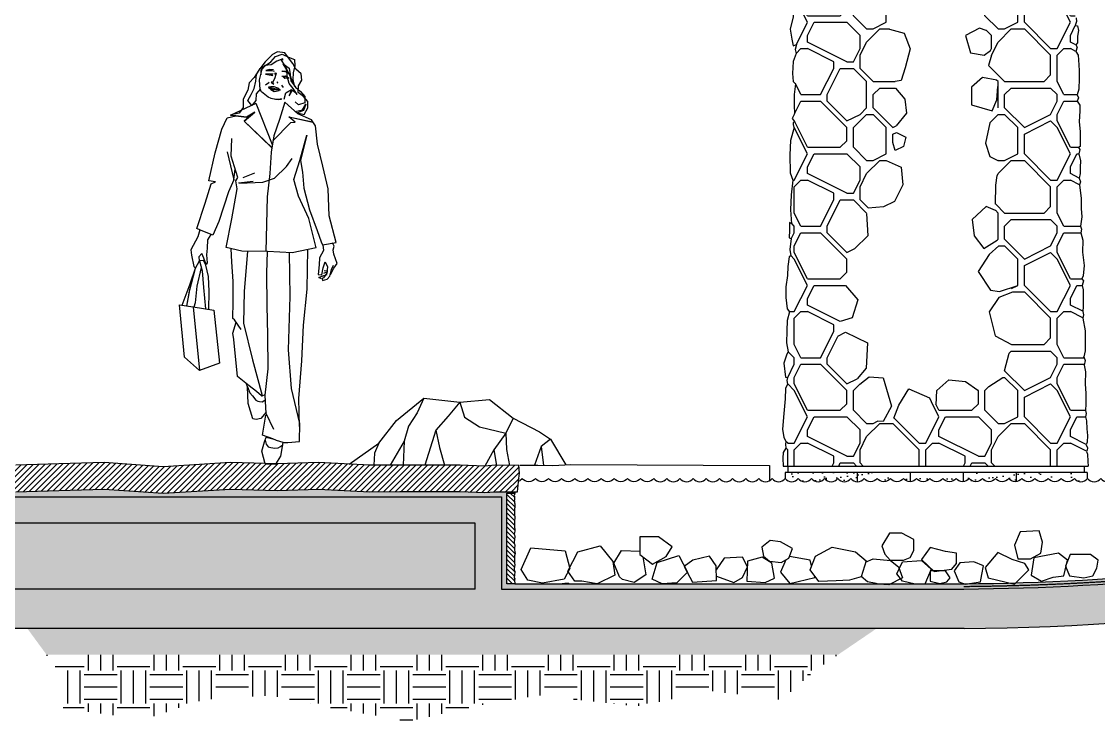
# Model space of a CAD drawing. Extents: x -90327 to 44268, y -9304 to 71606.
# Drawn here: x 5637 to 9732, y -8709 to -6048 of the extents above; entities that cross this region are included whole.
import ezdxf

# ---------------------------------------------------------------- set-up
doc = ezdxf.new("R2010")
doc.units = 0
doc.header["$LTSCALE"] = 10
doc.header["$MEASUREMENT"] = 0
doc.linetypes.add('HIDDEN', pattern=[0.375, 0.25, -0.125])
doc.layers.get('0').update_dxf_attribs({"linetype": 'CONTINUOUS'})
for name, color, linetype in [('0-1', 1, 'CONTINUOUS'), ('0-BAND', 8, 'CONTINUOUS'), ('0-HATCH', 8, 'CONTINUOUS'), ('0-MISC', 8, 'CONTINUOUS'), ('1', 1, 'CONTINUOUS'), ('2', 2, 'CONTINUOUS'), ('4', 4, 'CONTINUOUS'), ('5', 5, 'CONTINUOUS'), ('TILE', 3, 'CONTINUOUS')]:
    doc.layers.add(name, color=color, linetype=linetype)

# ---------------------------------------------------------------- blocks, each defined once
blk = doc.blocks.new('A$C691960F2')
at = {"color": 0}
for p, q in [((371.9, 1567.5), (350.7, 1555.6)), ((364.6, 1550.3), (390.3, 1558.2)), ((400.3, 1564.1), (371.9, 1567.5)), ((390.3, 1558.2), (414, 1547.2)), ((414.2, 1544.1), (400.3, 1564.1)), ((325.2, 1528.9), (301, 1498)), ((305.9, 1503.5), (327.1, 1515.4)), ((347.9, 1517.8), (324, 1515.2)), ((351.7, 1555.7), (325.2, 1528.9)), ((327.1, 1515.4), (347.1, 1529.2)), ((347.1, 1529.2), (364.6, 1550.3)), ((370, 1531.8), (347.9, 1517.8)), ((392.5, 1540.6), (370, 1531.8)), ((386.3, 1538.1), (393.6, 1538.5)), ((400.3, 1515.9), (386.3, 1538.1)), ((407.7, 1498.6), (393.7, 1521.8)), ((393.7, 1521.8), (416.7, 1505.5)), ((416, 1483.5), (400.3, 1515.9)), ((414, 1547.2), (436.6, 1538.2)), ((430.2, 1523.1), (414.2, 1544.1)), ((442.1, 1501.9), (430.2, 1523.1)), ((436.6, 1538.2), (438.1, 1514.2)), ((301, 1498), (283, 1469.6)), ((290.2, 1455.4), (292.7, 1480.7)), ((292.7, 1480.7), (305.9, 1503.5)), ((303.4, 1460.5), (314.4, 1502)), ((324, 1515.2), (308.4, 1496.4)), ((308.4, 1496.4), (308.5, 1479.6)), ((355.3, 1483.7), (327.1, 1482.9)), ((327.1, 1482.9), (354.7, 1477.4)), ((343.7, 1500.8), (328.3, 1496.6)), ((328.3, 1496.6), (338.8, 1496.2)), ((338.8, 1496.2), (350.3, 1495.9)), ((357.5, 1498.5), (343.7, 1500.8)), ((347.3, 1478), (345.9, 1483.1)), ((350.2, 1482.3), (347.3, 1478)), ((354.7, 1477.4), (350.2, 1482.3)), ((350.3, 1495.9), (359.9, 1493.4)), ((365.1, 1478.1), (361.5, 1468.4)), ((363.9, 1481.1), (363.5, 1487.4)), ((363.5, 1487.4), (366.6, 1486.5)), ((366.6, 1486.5), (365.1, 1478.1)), ((388.1, 1494.2), (402.8, 1494.1)), ((389.3, 1475.5), (400.8, 1476.2)), ((400.4, 1466.7), (391.4, 1475.6)), ((406.2, 1490.2), (392.4, 1493.4)), ((399.1, 1469.8), (399.8, 1475.1)), ((399.8, 1475.1), (401.2, 1471)), ((400.8, 1476.2), (417.1, 1467.8)), ((402.8, 1494.1), (417, 1485.6)), ((417, 1485.6), (406.2, 1490.2)), ((409.3, 1474.7), (407.7, 1498.6)), ((416.3, 1446.8), (409.3, 1474.7)), ((439.1, 1434.7), (416, 1483.5)), ((416.7, 1505.5), (420.4, 1481.6)), ((420.4, 1481.6), (422.9, 1457.7)), ((431.5, 1487.6), (431, 1462.5)), ((438.1, 1514.2), (431.5, 1487.6)), ((462, 1484.4), (442.1, 1501.9)), ((464.6, 1460.4), (462, 1484.4)), ((264.4, 1449.5), (259.9, 1422)), ((283, 1469.6), (264.4, 1449.5)), ((283.6, 1427.8), (290.2, 1455.4)), ((306.8, 1424), (303.4, 1460.5)), ((334.7, 1445.7), (326.7, 1441)), ((326.7, 1441), (331.6, 1445.5)), ((331.6, 1445.5), (339.8, 1449.2)), ((340.7, 1450.3), (334.7, 1445.7)), ((346.6, 1434.3), (338.4, 1432.7)), ((359.2, 1434.1), (346.6, 1434.3)), ((348.8, 1451.2), (351.7, 1455.5)), ((351.1, 1448.2), (348.8, 1451.2)), ((358.7, 1444.5), (351.1, 1448.2)), ((361.5, 1468.4), (353.9, 1452.5)), ((353.9, 1452.5), (354.3, 1447.3)), ((354.3, 1447.3), (358.7, 1444.5)), ((374.1, 1429.8), (359.2, 1434.1)), ((371.8, 1451.6), (369.8, 1450.4)), ((370.8, 1450.5), (374.1, 1448.6)), ((374.1, 1448.6), (371.8, 1451.6)), ((387.4, 1440.8), (394.3, 1431.8)), ((417.1, 1467.8), (400.4, 1466.7)), ((432.2, 1428), (416.3, 1446.8)), ((422.9, 1457.7), (440.3, 1432.7)), ((431, 1462.5), (435.8, 1437.6)), ((435.8, 1437.6), (439.1, 1434.7)), ((450.9, 1413.5), (452.5, 1437.7)), ((452.5, 1437.7), (464.6, 1460.4)), ((259.9, 1422), (242.2, 1387.4)), ((259.3, 1382.2), (272.5, 1405.1)), ((272.5, 1405.1), (283.6, 1427.8)), ((291.1, 1408.4), (289.6, 1383.1)), ((307.7, 1427.2), (291.1, 1408.4)), ((311.6, 1416), (306.8, 1424)), ((336.3, 1394.8), (311.6, 1416)), ((347.6, 1390), (336.3, 1394.8)), ((338.4, 1432.7), (349, 1430.3)), ((346, 1428), (338.4, 1431.7)), ((338.4, 1431.7), (341.4, 1428.8)), ((341.4, 1428.8), (346.3, 1423.8)), ((355.7, 1423.4), (346, 1428)), ((346.3, 1423.8), (359.2, 1417.3)), ((349, 1430.3), (357.4, 1429.8)), ((368.4, 1422.5), (355.7, 1423.4)), ((357.4, 1429.8), (367, 1427.2)), ((359.2, 1417.3), (367.6, 1418.3)), ((367, 1427.2), (376.6, 1424.7)), ((367.6, 1418.3), (378.9, 1420.7)), ((382, 1421.9), (368.4, 1422.5)), ((382, 1421.9), (374.1, 1429.8)), ((376.6, 1424.7), (382, 1421.9)), ((398.2, 1388.1), (404, 1411.5)), ((404, 1411.5), (425.1, 1424.4)), ((425.1, 1424.4), (417.2, 1400.8)), ((417.2, 1400.8), (429.5, 1421.5)), ((429.5, 1421.5), (447.3, 1404.9)), ((447.3, 1404.9), (432.2, 1428)), ((440.3, 1432.7), (460.2, 1416.2)), ((470.8, 1398), (450.9, 1413.5)), ((460.2, 1416.2), (476.1, 1397.3)), ((487.7, 1379.2), (470.8, 1398)), ((476.1, 1397.3), (476.6, 1373.3)), ((193.7, 1326.3), (291.3, 1372.6)), ((242.2, 1356), (226.8, 1334.1)), ((242.2, 1387.4), (242.2, 1356)), ((274.1, 1363.3), (259.3, 1382.2)), ((289.6, 1383.1), (274.1, 1363.3)), ((290, 1371.9), (352.5, 1215)), ((364.6, 1385.9), (347.6, 1390)), ((360.2, 1388.7), (375, 1386.6)), ((385.5, 1386.2), (364.6, 1385.9)), ((375, 1386.6), (387.4, 1389.5)), ((400.1, 1376.6), (380.3, 1310.3)), ((387.4, 1389.5), (385.5, 1386.2)), ((449.2, 1331.6), (400.1, 1376.6)), ((452, 1365.4), (439.7, 1377.2)), ((476.6, 1373.3), (452, 1365.4)), ((466.7, 1347.5), (480, 1368.3)), ((480, 1368.3), (471.1, 1344.7)), ((473.2, 1329.1), (487.2, 1355.1)), ((487.2, 1355.1), (487.7, 1379.2)), ((160.5, 1273.8), (180.7, 1317.1)), ((180.7, 1317.1), (213.2, 1323.9)), ((254, 1318.7), (193.7, 1326.3)), ((193.9, 1326.4), (254, 1318.7)), ((226.8, 1334.1), (208.3, 1330)), ((245.5, 1303.5), (286.2, 1338.7)), ((286.2, 1338.7), (245.5, 1303.5)), ((286.2, 1338.7), (254, 1318.7)), ((254, 1318.7), (286.2, 1338.7)), ((439.7, 1300.5), (415.3, 1319.9)), ((415.3, 1319.9), (507.1, 1300.1)), ((439.7, 1300.5), (415.3, 1319.9)), ((415.3, 1319.9), (504.9, 1300.9)), ((440, 1340.6), (466.7, 1347.5)), ((471.1, 1344.7), (448.6, 1335.9)), ((448.6, 1335.9), (473.2, 1329.1)), ((501, 1308.8), (449.2, 1331.6)), ((135, 1183), (160.5, 1273.8)), ((350.4, 1203.2), (245.5, 1303.5)), ((245.5, 1303.5), (348.3, 1205.2)), ((355, 1229.6), (423, 1299.4)), ((355, 1229.6), (423, 1299.4)), ((380.3, 1310.3), (358.2, 1248)), ((423, 1299.4), (439.7, 1300.5)), ((423, 1299.4), (439.7, 1300.5)), ((517.2, 1285.7), (501, 1308.8)), ((524.8, 1217), (517.2, 1285.7)), ((196.6, 1171.4), (198.4, 1238.6)), ((358.2, 1248), (347.6, 1186.5)), ((457.7, 1153.9), (483.8, 1251)), ((483.8, 1251), (459.8, 1154)), ((345, 1209.4), (344, 1209.3)), ((348.3, 1205.2), (350.2, 1201.8)), ((545, 1133.4), (524.8, 1217)), ((110.5, 1076.6), (135, 1183)), ((180.9, 1187.1), (205.7, 1080.8)), ((221.9, 1089.2), (196.6, 1171.4)), ((347.6, 1186.5), (343.5, 1104.5)), ((406.7, 1131.7), (427.8, 1161.4)), ((434.1, 1082.1), (457.7, 1153.9)), ((459.8, 1154), (467.9, 1110.6)), ((205.7, 1080.8), (211.5, 1122.9)), ((284.7, 1105.9), (239.8, 1088.2)), ((361.4, 1087.8), (406.7, 1131.7)), ((467.9, 1110.6), (473, 1049)), ((564.3, 1046.6), (545, 1133.4)), ((97.2, 991.9), (119.6, 1065.7)), ((137, 1073.1), (110.5, 1076.6)), ((119.6, 1065.7), (137, 1073.1)), ((205.7, 1080.8), (185.6, 1035.4)), ((213.2, 1077.1), (221.9, 1089.2)), ((218.4, 1047), (213.2, 1077.1)), ((279.5, 1074.1), (224.3, 1068.4)), ((227.7, 1068.7), (316.3, 1072.3)), ((316.3, 1072.3), (361.4, 1087.8)), ((343.5, 1104.5), (332.6, 1015.7)), ((451.8, 1019.3), (434.1, 1082.1)), ((185.6, 1035.4), (149, 921.9)), ((198.6, 932.5), (218.4, 1047)), ((473, 1049), (494.1, 966.6)), ((568.9, 944.2), (564.3, 1046.6)), ((65.8, 895.5), (97.2, 991.9)), ((332.6, 1015.7), (331, 911.8)), ((492, 933.9), (451.8, 1019.3)), ((494.1, 966.6), (523.4, 887.8)), ((595.6, 842.2), (568.9, 944.2)), ((149, 921.9), (126.2, 870.1)), ((176.4, 823.1), (198.6, 932.5)), ((331, 911.8), (327.7, 808.5)), ((518.7, 822.7), (492, 933.9)), ((68.9, 864.2), (42.8, 815.3)), ((79.9, 889.1), (65.8, 895.5)), ((76.4, 890.6), (68.9, 864.2)), ((126.2, 870.1), (79.9, 889.1)), ((119, 873), (106.3, 853.1)), ((523.4, 887.8), (537.7, 845.7)), ((105.3, 820.5), (101.7, 796.1)), ((106.3, 853.1), (105.3, 820.5)), ((236, 810.2), (176.4, 823.1)), ((518.7, 822.7), (428.2, 803.9)), ((537.7, 845.7), (543.7, 833.5)), ((543.7, 833.5), (595.6, 842.2)), ((544.8, 833.6), (547.2, 811.8)), ((588.1, 828.1), (580.9, 841.2)), ((583.8, 814.2), (588.1, 828.1)), ((42.8, 815.3), (45.2, 794.5)), ((45.2, 794.5), (54.3, 751.1)), ((84.6, 800.3), (72.9, 788)), ((72.9, 788), (74.9, 773.4)), ((92.1, 782.9), (84.6, 800.3)), ((101, 758.4), (92.1, 782.9)), ((101.7, 796.1), (104.8, 764.9)), ((198.9, 769), (195.6, 818.9)), ((333.6, 808.2), (236, 810.2)), ((258.1, 809.5), (246.1, 655.7)), ((331.7, 726.3), (333.6, 808.2)), ((428.2, 803.9), (333.6, 808.2)), ((420.3, 636.8), (417.6, 804.4)), ((484.5, 665.1), (487.1, 817.2)), ((532.2, 784.6), (530.8, 758.3)), ((547.2, 811.8), (532.2, 784.6)), ((586.9, 797.6), (583.8, 814.2)), ((598.7, 762.7), (586.9, 797.6)), ((39.2, 662), (59.3, 739.9)), ((39.8, 685.1), (61, 745.2)), ((54.3, 751.1), (57.6, 747.7)), ((57.6, 747.7), (61, 745.2)), ((61, 745.2), (75.3, 773.4)), ((82.4, 747.5), (65.5, 676.4)), ((90.5, 774.4), (75.3, 773.4)), ((75.7, 773.5), (85.8, 734.3)), ((100.1, 756.2), (90.5, 774.4)), ((109.3, 712.8), (100.1, 756.2)), ((104.8, 764.9), (101, 758.4)), ((203.7, 694.9), (198.9, 769)), ((530.8, 758.3), (527, 721.3)), ((540.7, 720.1), (546.3, 745.7)), ((546.3, 745.7), (553.2, 769.2)), ((553.2, 769.2), (561.8, 749.8)), ((561.8, 749.8), (560.2, 726.6)), ((571.4, 714.8), (578.2, 739.4)), ((574.1, 721.3), (586.2, 745.1)), ((578.2, 739.4), (585.4, 756.6)), ((586.2, 745.1), (598.7, 762.7)), ((52.7, 721.6), (45.3, 690.3)), ((85.8, 734.3), (91, 671.7)), ((111.9, 656.3), (109.3, 712.8)), ((333.5, 602.7), (331.7, 726.3)), ((527, 721.3), (540.7, 720.1)), ((529.8, 710), (545.1, 716.2)), ((539.6, 704.3), (529.8, 710)), ((546.7, 707.9), (542.7, 705.6)), ((542.7, 705.6), (543.2, 698.3)), ((543.2, 698.3), (560.7, 702.6)), ((545.1, 716.2), (561.6, 720.5)), ((560.2, 726.6), (546.7, 707.9)), ((563, 731), (547.7, 724.8)), ((560.8, 733), (549.1, 735.4)), ((560.7, 702.6), (571.4, 714.8)), ((9.4, 603.8), (39.8, 685.1)), ((27.3, 601), (39.2, 662)), ((36.8, 657.3), (31.2, 628.4)), ((45.3, 690.3), (36.8, 657.3)), ((65.5, 676.4), (59.2, 613)), ((91, 671.7), (98.9, 590)), ((111.4, 588.3), (111.9, 656.3)), ((203.6, 617.3), (203.7, 694.9)), ((246.1, 655.7), (243.5, 536)), ((470.5, 527.9), (484.5, 665.1)), ((31.2, 628.4), (25.8, 601.2)), ((202.5, 553.3), (203.6, 617.3)), ((413.7, 435), (420.3, 636.8)), ((18.2, 407), (0, 605.3)), ((0, 605.3), (51.4, 597.5)), ((51, 597.6), (130.2, 585.2)), ((51.4, 597.5), (76.1, 356.3)), ((59.2, 613), (54.4, 597)), ((130.2, 585.2), (151.8, 384.3)), ((335.6, 490.7), (333.5, 602.7)), ((209.1, 548.5), (202.5, 553.3)), ((203, 497.7), (214.9, 540.1)), ((234.6, 511.3), (209.1, 548.5)), ((243.5, 536), (276.8, 396.7)), ((206.7, 473.9), (203, 497.7)), ((464.6, 393.3), (470.5, 527.9)), ((220.3, 333.4), (206.7, 473.9)), ((336.7, 361.9), (335.6, 490.7)), ((425.5, 287), (413.7, 435)), ((76.1, 356.3), (18.2, 407)), ((151.8, 384.3), (76.1, 356.3)), ((276.8, 396.7), (314, 260.8)), ((453.1, 250), (464.6, 393.3)), ((264.2, 297.3), (220.3, 333.4)), ((325.4, 262.6), (336.7, 361.9)), ((258.4, 293.8), (254.9, 304.9)), ((260.4, 231), (258.4, 293.8)), ((258.4, 293.8), (267.3, 271.6)), ((292.6, 276.1), (264.2, 297.3)), ((457.2, 154.9), (425.5, 287)), ((267.3, 271.6), (276.6, 259)), ((276.6, 259), (289.6, 242.7)), ((312, 259.6), (292.6, 276.1)), ((312, 259.6), (314.2, 260.2)), ((314.2, 260.2), (325.6, 264.7)), ((324.1, 242.7), (326.3, 245.9)), ((329, 192.6), (325.4, 262.6)), ((455.9, 143.2), (453.1, 250)), ((278.9, 172.5), (260.4, 231)), ((289.6, 242.7), (297.1, 239)), ((297.1, 239), (303.6, 238)), ((303.6, 238), (313.4, 237.1)), ((313.4, 237.1), (324.1, 242.7)), ((291.7, 169.2), (278.9, 172.5)), ((309.2, 173.5), (291.7, 169.2)), ((328.7, 197.1), (309.2, 173.5)), ((315.5, 109.9), (328.3, 186.2)), ((358.1, 131.6), (329, 192.6)), ((455.5, 85.6), (457.2, 154.9)), ((313.2, 49), (322.4, 85.2)), ((354.1, 96.7), (315.5, 109.9)), ((322.4, 85.2), (329.6, 102.5)), ((324.8, 91), (329, 76.2)), ((329.6, 102.5), (354.1, 96.7)), ((368.9, 90.1), (354.1, 96.7)), ((393.8, 82.6), (368.9, 90.1)), ((384.7, 30.6), (393.8, 82.6)), ((393.8, 82.6), (411.6, 82.7)), ((411.6, 82.7), (455.5, 85.6)), ((324.7, 1.5), (313.2, 49)), ((329, 76.2), (336.7, 65.3)), ((336.7, 65.3), (346.9, 62.8)), ((346.9, 62.8), (362.3, 60.2)), ((362.3, 60.2), (374.4, 62.1)), ((374.4, 62.1), (384, 66.6)), ((384, 66.6), (392.3, 73.7)), ((324.7, 1.5), (365.7, 0)), ((365.7, 0), (384.7, 30.6))]:
    blk.add_line(p, q, dxfattribs=at)

msp = doc.modelspace()

# ---------------------------------------------------------------- hatches: boundary and pattern name
at = {"layer": '0-HATCH'}
h = msp.add_hatch(dxfattribs=at)
h.set_pattern_fill('MOSAIC', color=1, scale=500, style=0)
h.set_pattern_definition([(0, (350, -4576.36), (500, 500), [25, -25, 50, -400]), (0, (150, -4551.36), (500, 500), [125, -375]), (0, (125, -4526.36), (500, 500), [125, -375]), (0, (350, -4401.36), (500, 500), [25, -475]), (0, (100, -4351.36), (500, 500), [75, -425]), (0, (100, -4326.36), (500, 500), [75, -425]), (0, (400, -4301.36), (500, 500), [150, -350]), (0, (375, -4276.36), (500, 500), [150, -350]), (0, (250, -4226.36), (500, 500), [50, -450]), (0, (275, -4201.36), (500, 500), [25, -475]), (0, (50, -4151.36), (500, 500), [25, -25, 25, -425]), (90, (50, -4251.36), (-500, 500), [75, -425]), (90, (75, -4426.36), (-500, 500), [25, -50, 25, -50, 100, -250]), (90, (125, -4126.36), (-500, 500), [25, -475]), (90, (200, -4351.36), (-500, 500), [25, -475]), (90, (225, -4226.36), (-500, 500), [25, -475]), (90, (275, -4501.36), (-500, 500), [50, -450]), (90, (300, -4526.36), (-500, 500), [75, -425]), (90, (325, -4226.36), (-500, 500), [50, -25, 50, -375]), (90, (350, -4376.36), (-500, 500), [100, -400]), (90, (375, -4376.36), (-500, 500), [50, -450]), (90, (425, -4551.36), (-500, 500), [100, -400]), (90, (450, -4551.36), (-500, 500), [75, -425]), (45, (250, -4526.36), (6e-14, 500), [35.355, -671.751]), (45, (325, -4401.36), (6e-14, 500), [35.355, -671.751]), (45, (375, -4326.36), (6e-14, 500), [35.355, -671.751]), (45, (25, -4276.36), (6e-14, 500), [35.355, -671.751]), (45, (75, -4176.36), (6e-14, 500), [35.355, -671.751]), (45, (300, -4451.36), (6e-14, 500), [70.71, -636.396]), (45, (350, -4126.36), (6e-14, 500), [70.71, -636.396]), (135, (325, -4601.36), (-500, 6e-14), [70.71, -636.396]), (135, (350, -4576.36), (-500, 6e-14), [70.71, -636.396]), (135, (425, -4451.36), (-500, 6e-14), [70.71, -636.396]), (135, (350, -4276.36), (-500, 6e-14), [70.71, -636.396]), (135, (375, -4276.36), (-500, 6e-14), [70.71, -636.396]), (135, (275, -4426.36), (-500, 6e-14), [106.066, -601.04]), (135, (450, -4451.36), (-500, 6e-14), [106.066, -601.04]), (135, (275, -4451.36), (-500, 6e-14), [141.421, -565.685]), (135, (50, -4151.36), (-500, 6e-14), [141.421, -565.685]), (135, (50, -4176.36), (-500, 6e-14), [141.421, -565.685]), (135, (75, -4451.36), (-500, 6e-14), [35.355, -671.751]), (135, (75, -4326.36), (-500, 6e-14), [35.355, -671.751]), (26.565, (375, -4576.36), (500, 2e-07), [55.902, -1062.132]), (26.565, (275, -4426.36), (500, 2e-07), [55.902, -1062.132]), (26.565, (450, -4476.36), (500, 2e-07), [111.803, -1006.23]), (26.565, (450, -4451.36), (500, 2e-07), [111.803, -1006.23]), (63.435, (300, -4201.36), (3e-08, 500), [55.9, -559, 111.8, -391.334]), (63.435, (50, -4401.36), (3e-08, 500), [55.902, -1062.132]), (63.435, (125, -4601.36), (3e-08, 500), [55.902, -1062.132]), (63.435, (75, -4401.36), (3e-08, 500), [55.902, -1062.132]), (63.435, (325, -4176.36), (3e-08, 500), [55.902, -1062.132]), (63.435, (300, -4201.36), (3e-08, 500), [55.902, -1062.132]), (63.435, (200, -4326.36), (3e-08, 500), [111.803, -1006.23]), (63.435, (175, -4326.36), (3e-08, 500), [111.803, -1006.23]), (116.565, (100, -4326.36), (-2e-07, 500), [55.902, -1062.132]), (116.565, (125, -4551.36), (-2e-07, 500), [111.803, -1006.23]), (116.565, (125, -4526.36), (-2e-07, 500), [111.803, -1006.23]), (153.435, (225, -4201.36), (-500, 3e-08), [111.803, -1006.23]), (153.435, (275, -4201.36), (-500, 3e-08), [167.705, -950.33])])
h.paths.add_polyline_path([(9004.4, -5570.5), (9114.6, -5488.7), (9114.6, -5213.1), (8607.4, -5213.1), (8541.3, -7738.1), (9114.6, -7738.1), (9114.6, -7502.6), (8895.9, -7575.4), (8740, -7250.3), (8780.7, -6986.2), (8855.2, -6762.6), (8963.7, -6471.4), (8956.9, -6153.1), (8875.6, -5821.2)])
h.paths.add_polyline_path([(9621.8, -5213.1), (9114.6, -5213.1), (9114.6, -5488.7), (9241.6, -5394.4), (9356.9, -5475.7), (9417.9, -5577.3), (9329.7, -5678.9), (9289.1, -6004), (9350.1, -6295.3), (9350.1, -6552.7), (9336.5, -6843.9), (9431.4, -7162.3), (9363.6, -7419.7), (9114.6, -7502.6), (9114.6, -7738.1), (9688, -7738.1)])
h = msp.add_hatch(dxfattribs=at)
h.set_pattern_fill('AR-CONC', color=1, scale=30, style=0)
h.set_pattern_definition([(50, (0, 0), (215.178, -18.8256), [22.5, -247.5]), (355, (0, 0), (-41.6254, 225.6576), [18, -198]), (100.4514, (17.93, -1.57), (173.5528, 206.832), [19.122, -210.3426]), (46.1842, (0, 60), (320.1723, -49.6557), [33.75, -371.25]), (96.6356, (26.68, 55.86), (280.399, 292.2354), [28.683, -315.514]), (351.1842, (0, 60), (280.3986, 292.2356), [27, -297]), (21, (30, 45), (179.0721, -120.7857), [22.5, -247.5]), (326, (30, 45), (72.9946, 217.545), [18, -198]), (71.4514, (44.92, 34.93), (252.0668, 96.7591), [19.122, -210.3426]), (37.5, (0, 0), (3.64796, 99.86816), [0, -195.6, 0, -201, 0, -198.75]), (7.5, (0, 0), (78.92086, 118.3235), [0, -114.6, 0, -191.1, 0, -75.75]), (327.5, (-66.9, 0), (160.14673, -6.76646), [0, -75, 0, -234, 0, -310.5]), (317.5, (-96.9, 0), (174.9559, 30.0315), [0, -97.5, 0, -155.4, 0, -220.5])])
h.paths.add_polyline_path([(7462.2, -8205.6), (7462.2, -7855.6), (2825.8, -7855.6), (2825.8, -8205.6), (2650.2, -8205.6), (2653.3, -8355.6), (4528.9, -8355.6), (9221.1, -8355.6, 0.063759), (11811.3, -8001.2, -0.004125), (12310.5, -7830.9, 0.015741), (12567.8, -7750.9, -0.08159), (12825.8, -7706.7, 0.256137), (12858.8, -7631.8, 0.379234), (12781.5, -7558.3), (12775.9, -7558.3, 0.068752), (12518.9, -7609.2, -0.015741), (12270.5, -7686.3, 0.022341), (11811.3, -7851.2, -0.050056), (11021.9, -8028.4, -0.044724), (9219.8, -8205.6)])
h.paths.add_polyline_path([(7362.2, -8205.6), (7362.2, -7955.6), (2925.8, -7955.6), (2925.8, -8205.6)], flags=16)
h = msp.add_hatch(dxfattribs=at)
h.set_pattern_fill('ANSI31', color=256, scale=125, style=0)
h.paths.add_polyline_path([(5119.9, -7737.5), (5066.7, -7734.7), (4969.9, -7735.2), (4912.8, -7735.8), (4843.7, -7732.5), (4598.9, -7735.6), (4554, -7732.5), (4484.9, -7735.8), (4113.2, -7735.2), (4016.4, -7734.7), (3963.2, -7737.5), (3236.4, -7734.8), (3187.6, -7734.8), (2887.2, -7738.1), (2845.5, -7735.3), (2755.8, -7735.6), (2754, -7764.8), (2755.8, -7779.3), (2755, -7800.1), (2755, -7824.7), (2755.8, -7835.6), (2775.8, -7835.6), (2781.6, -7836.3), (2794, -7835.8), (2820, -7834.9), (2881.6, -7835.2), (2893.1, -7836.1), (2900.8, -7836.1), (2912.1, -7836.1), (2920.5, -7834.6), (3181.2, -7835.7), (3196.6, -7836.1), (3206.4, -7836.4), (3221.4, -7835.5), (3311.4, -7836.3), (3954, -7835.7), (3979.1, -7835.2), (4042.6, -7835.2), (4059.4, -7836.3), (4083.3, -7834.8), (4129, -7835.2), (4139.3, -7836), (4480.8, -7835.5), (4498.7, -7835.8), (4521.5, -7835.7), (4533.2, -7835.4), (4578.9, -7835.6), (4598.9, -7835.6), (4818.9, -7835.6), (4864.5, -7835.4), (4876.2, -7835.7), (4899, -7835.8), (4916.9, -7835.5), (4943.8, -7836), (4954.1, -7835.2), (4999.8, -7834.8), (5023.7, -7836.3), (5040.5, -7835.2), (5104, -7835.2), (5129.1, -7835.7), (5151.5, -7836.3), (5614.6, -7835.7), (5777.9, -7830.6), (5950.3, -7825.4), (6175, -7841), (6431, -7825.4), (6608.7, -7830.6), (6765.5, -7825.4), (6960.8, -7835.7), (7075.9, -7835.2), (7304.8, -7835.2), (7397, -7838.5), (7438.7, -7835.7), (7522.8, -7836), (7528.4, -7785.9), (7530.1, -7764.8), (7528.4, -7735.6), (7438.7, -7735.3), (7397, -7738.1), (7304.8, -7734.8), (7075.9, -7734.8), (6960.8, -7735.3), (6765.5, -7725), (6608.7, -7730.2), (6603.9, -7730.1), (6603.5, -7730.7), (6562.5, -7729.2), (6562.5, -7728.9), (6431, -7725), (6175, -7740.7), (5950.3, -7725), (5777.9, -7730.2), (5614.6, -7735.3)])
h = msp.add_hatch(dxfattribs=at)
h.set_pattern_fill('AR-SAND', color=256, scale=30, style=0)
h.paths.add_polyline_path([(8740.7, -7785.6, 0.49133), (8790.7, -7785.6, 0.234522), (8815.9, -7797.9), (8815.9, -7763.1), (8540.7, -7763.1), (8540.1, -7786.4, 0.008138), (8540.7, -7785.6, 0.49133), (8590.7, -7785.6, 0.49133), (8640.7, -7785.6, 0.49133), (8690.7, -7785.6, 0.49133)])
h.paths.add_polyline_path([(8890.7, -7785.6, 0.49133), (8940.7, -7785.6, 0.49133), (8990.7, -7785.6, 0.245488), (9017.3, -7797.9), (9017.3, -7763.1), (8815.9, -7763.1), (8815.9, -7797.9, 0.230274), (8840.7, -7785.6, 0.49133)])
h.paths.add_polyline_path([(9140.7, -7785.6, 0.49133), (9190.7, -7785.6, 0.256533), (9218.6, -7797.8), (9218.6, -7763.1), (9017.3, -7763.1), (9017.3, -7797.9, 0.219381), (9040.7, -7785.6, 0.49133), (9090.7, -7785.6, 0.49133)])
h.paths.add_polyline_path([(9490.7, -7785.6, 0.49133), (9540.7, -7785.6, 0.49133), (9590.7, -7785.6, 0.49133), (9640.7, -7785.6, 0.469315), (9689.3, -7787.4), (9688.6, -7763.1), (9419.9, -7763.1), (9419.9, -7797.6, 0.197655), (9440.7, -7785.6, 0.49133)])
h.paths.add_polyline_path([(9390.7, -7785.6, 0.26768), (9419.9, -7797.6), (9419.9, -7763.1), (9218.6, -7763.1), (9218.6, -7797.8, 0.208515), (9240.7, -7785.6, 0.49133), (9290.7, -7785.6, 0.49133), (9340.7, -7785.6, 0.49133)])
h = msp.add_hatch(dxfattribs=at)
h.set_pattern_fill('AR-SAND', color=1, scale=30, style=0)
h.paths.add_polyline_path([(7482.2, -7840.6), (7512.2, -7840.6), (7512.2, -7836), (7438.7, -7835.7), (7397, -7838.5), (7304.8, -7835.2), (7075.9, -7835.2), (6960.8, -7835.7), (6765.5, -7825.4), (6608.7, -7830.6), (6431, -7825.4), (6175, -7841), (5950.3, -7825.4), (5777.9, -7830.6), (5614.6, -7835.7), (5151.5, -7836.3), (5129.1, -7835.7), (5104, -7835.2), (5040.5, -7835.2), (5023.7, -7836.3), (4999.8, -7834.8), (4954.1, -7835.2), (4943.8, -7836), (4916.9, -7835.5), (4899, -7835.8), (4876.2, -7835.7), (4864.5, -7835.4), (4818.9, -7835.6), (4598.9, -7835.6), (4578.9, -7835.6), (4533.2, -7835.4), (4521.5, -7835.7), (4498.7, -7835.8), (4480.8, -7835.5), (4139.3, -7836), (4129, -7835.2), (4083.3, -7834.8), (4059.4, -7836.3), (4042.6, -7835.2), (3979.1, -7835.2), (3954, -7835.7), (3739.1, -7835.9), (3739.5, -7855.6), (7462.2, -7855.6), (7462.2, -8205.6), (8159.6, -8205.6), (8159.6, -8185.6), (8079.6, -8185.6), (8072.5, -8186.1), (8071.6, -8185.6), (7827.9, -8185.6), (7826.3, -8186.4), (7822, -8185.6), (7512.2, -8185.6), (7482.2, -8185.6)])
h = msp.add_hatch(dxfattribs=at)
h.set_pattern_fill('ANSI31', color=256, scale=100, style=0)
h.set_pattern_definition([(135, (179955.214, -35892.125), (8.8388348, 8.8388348), [])])
h.paths.add_polyline_path([(7482.2, -7840.6), (7512.2, -7840.6), (7512.2, -8185.6), (7482.2, -8185.6)])
h = msp.add_hatch(dxfattribs=at)
h.set_pattern_fill('AR-SAND', color=1, scale=30, style=0)
h.paths.add_polyline_path([(7362.2, -8205.6), (7362.2, -7955.6), (2925.8, -7955.6), (2925.8, -8205.6)])
h = msp.add_hatch(dxfattribs=at)
h.set_pattern_fill('AR-SAND', color=1, scale=30, style=0)
h.paths.add_polyline_path([(9418.3, -8182), (9413, -8187.2), (9394, -8182.6, -0.003887), (9236.7, -8185.5), (9225.6, -8187.2), (9221.3, -8185.6, -0.000042), (9219.6, -8185.6), (9072, -8185.6), (9071.3, -8187.2), (9035.1, -8187.2), (9028.7, -8185.6), (8944, -8185.6), (8935.3, -8190.2), (8896, -8187.2), (8891.2, -8185.6), (8159.6, -8185.6), (8159.6, -8205.6), (9219.8, -8205.6, 0.036032), (10675, -8088), (10675, -8067.7, -0.001048), (10633, -8074.1), (10622.3, -8077), (10583.7, -8081.4, -0.006015), (10342.3, -8113.4), (10340, -8114.6), (10336, -8114.2, -0.022737)])
h = msp.add_hatch(dxfattribs=at)
h.set_pattern_fill('STONES', color=256, scale=200, angle=45, style=0)
h.set_pattern_definition([(45, (99, 99), (-141.4214, 141.4214), [10, -30, 10, -150]), (45, (120.2, 148.5), (-141.4214, 141.4214), [10, -190]), (45, (35.36, 91.92), (-141.4214, 141.4214), [20, -180]), (45, (-7.07, 63.64), (-141.4214, 141.4214), [30, -170]), (45, (56.57, 141.42), (-141.4214, 141.4214), [20, -20, 30, -130]), (45, (28.28, 155.56), (-141.4214, 141.4214), [30, -170]), (45, (-14.14, 127.28), (-141.4214, 141.4214), [30, -70, 30, -70]), (45, (-63.64, 120.2), (-141.4214, 141.4214), [30, -10, 10, -150]), (45, (14.14, 226.27), (-141.4214, 141.4214), [10, -190]), (45, (-28.28, 212.13), (-141.4214, 141.4214), [20, -180]), (135, (-127.28, 127.28), (-141.4214, -141.4214), [20, -180]), (135, (-14.14, 42.43), (-141.4214, -141.4214), [10, -20, 30, -140]), (135, (7.07, 91.92), (-141.4214, -141.4214), [40, -10, 10, -140]), (135, (-7.07, 148.5), (-141.4214, -141.4214), [30, -170]), (135, (63.64, 91.92), (-141.4214, -141.4214), [20, -180]), (135, (-42.43, 212.13), (-141.4214, -141.4214), [20, -180]), (135, (49.5, 134.35), (-141.4214, -141.4214), [20, -100, 10, -70]), (135, (1e-14, 226.27), (-141.4214, -141.4214), [10, -10, 10, -170]), (135, (70.71, 169.7), (-141.4214, -141.4214), [20, -30, 20, -130]), (135, (113.14, 141.42), (-141.4214, -141.4214), [20, -180]), (90, (-7.07, 21.21), (-141.4214, 141.4214), [28.2842, -56.5685, 42.4264, -155.5636]), (90, (-14.14, 14.14), (-141.4214, 141.4214), [28.2843, -254.5584]), (90, (49.5, 106.07), (-141.4214, 141.4214), [28.2843, -254.5584]), (90, (-35.36, 162.63), (-141.4214, 141.4214), [28.2843, -254.5584]), (90, (99, 155.56), (-141.4214, 141.4214), [28.2843, -254.5584]), (90, (-35.36, 49.5), (-141.4214, 141.4214), [14.142, -268.7006]), (90, (-63.64, 106.07), (-141.4214, 141.4214), [14.142, -268.7006]), (90, (7e-15, 70.71), (-141.4214, 141.4214), [14.142, -268.7006]), (90, (-35.36, 134.35), (-141.4214, 141.4214), [14.142, -268.7006]), (90, (35.36, 148.49), (-141.4214, 141.4214), [14.142, -268.7006]), (90, (-42.43, 226.27), (-141.4214, 141.4214), [14.142, -268.7006]), (90, (-14.14, 226.27), (-141.4214, 141.4214), [14.142, -268.7006]), (90, (70.71, 155.56), (-141.4214, 141.4214), [14.142, -268.7006]), (90, (113.14, 127.28), (-141.4214, 141.4214), [14.142, -268.7006]), (90, (56.57, 183.85), (-141.4214, 141.4214), [14.142, -268.7006]), (90, (-14.14, 254.56), (-141.4214, 141.4214), [14.142, -268.7006]), (90, (21.21, 233.35), (-141.4214, 141.4214), [14.142, -268.7006]), (180, (-21.21, 219.2), (-141.4214, -141.4214), [14.142, -268.7006]), (180, (-21.21, 247.49), (-141.4214, -141.4214), [14.142, -268.7006]), (180, (14.14, 226.27), (-141.4214, -141.4214), [14.142, -268.7006]), (180, (7.07, 275.77), (-141.4214, -141.4214), [14.142, -268.7006]), (180, (-14.14, 155.56), (-141.4214, -141.4214), [14.142, -268.7006]), (180, (-14.14, 127.28), (-141.4214, -141.4214), [14.142, -268.7006]), (180, (-21.21, 49.5), (-141.4214, -141.4214), [14.142, -268.7006]), (180, (-7.07, 63.64), (-141.4214, -141.4214), [14.142, -268.7006]), (180, (-42.43, 127.28), (-141.4214, -141.4214), [14.142, -268.7006]), (180, (-49.5, 77.78), (-141.4214, -141.4214), [14.142, -268.7006]), (180, (56.57, 141.42), (-141.4214, -141.4214), [14.142, -268.7006]), (180, (63.64, 176.78), (-141.4214, -141.4214), [14.142, -268.7006]), (180, (99, 155.56), (-141.4214, -141.4214), [14.142, -268.7006]), (180, (84.85, 169.7), (-141.4214, -141.4214), [14.142, -268.7006]), (180, (120.21, 148.49), (-141.4214, -141.4214), [14.142, -268.7006]), (180, (-77.78, 120.21), (-141.4214, -141.4214), [28.2843, -254.5584]), (180, (35.36, 148.49), (-141.4214, -141.4214), [28.2843, -254.5584]), (180, (77.78, 91.92), (-141.4214, -141.4214), [70.7107, -212.132]), (71.56505, (-70.71, 70.71), (141.42136, 141.42136), [22.36, -424.8536]), (71.56505, (-7.07, 49.5), (141.42136, 141.42136), [22.36, -424.8536]), (71.56505, (-42.43, 141.42), (141.42136, 141.42136), [22.36, -424.8536]), (71.56505, (106.07, 106.07), (141.42136, 141.42136), [22.36, -424.8536]), (71.56505, (49.5, 120.21), (141.42136, 141.42136), [22.36, -424.8536]), (71.56505, (35.355, 162.635), (141.42136, 141.42136), [22.36, -424.8536]), (71.56505, (-35.355, 190.92), (141.42136, 141.42136), [22.36, -424.8536]), (71.56505, (21.21, 233.345), (141.42136, 141.42136), [22.36, -424.8536]), (108.43495, (-56.57, 84.85), (-141.42136, 141.42136), [22.36, -424.8536]), (108.43495, (-63.64, 91.92), (-141.42136, 141.42136), [22.36, -424.8536]), (108.43495, (-28.28, 169.71), (-141.42136, 141.42136), [44.72, -402.4936]), (108.43495, (28.28, 212.13), (-141.42136, 141.42136), [22.36, -424.8536]), (108.43495, (42.43, 183.85), (-141.42136, 141.42136), [22.36, -424.8536]), (108.43495, (7e-15, 84.85), (-141.42136, 141.42136), [22.36, -424.8536]), (108.43495, (-7.07, 233.345), (-141.42136, 141.42136), [22.36, -424.8536]), (108.43495, (21.21, 247.49), (-141.42136, 141.42136), [22.36, -424.8536]), (161.56505, (-106.07, 120.21), (-141.42136, 141.42136), [22.36, -424.8536]), (161.56505, (84.85, 84.85), (-141.42136, 141.42136), [22.36, -424.8536]), (161.56505, (-70.71, 113.14), (-141.42136, 141.42136), [22.36, -424.8536]), (161.56505, (49.5, 205.06), (-141.42136, 141.42136), [22.36, -424.8536]), (161.56505, (7.07, 148.49), (-141.42136, 141.42136), [22.36, -424.8536]), (161.56505, (21.21, 219.2), (-141.42136, 141.42136), [22.36, -424.8536]), (161.56505, (-21.21, 120.21), (-141.42136, 141.42136), [22.36, -424.8536]), (161.56505, (-21.21, 63.64), (-141.42136, 141.42136), [22.36, -424.8536]), (198.43495, (-91.92, 120.21), (-141.42136, -141.42136), [22.36, -424.8536]), (198.43495, (35.355, 91.92), (-141.42136, -141.42136), [22.36, -424.8536]), (198.43495, (-56.57, 127.28), (-141.42136, -141.42136), [22.36, -424.8536]), (198.43495, (84.85, 155.56), (-141.42136, -141.42136), [22.36, -424.8536]), (198.43495, (98.995, 98.995), (-141.42136, -141.42136), [22.36, -424.8536]), (198.43495, (1e-14, 226.27), (-141.42136, -141.42136), [22.36, -424.8536]), (198.43495, (28.28, 155.56), (-141.42136, -141.42136), [22.36, -424.8536]), (198.43495, (-91.92, 120.21), (-141.42136, -141.42136), [22.36, -424.8536]), (198.43495, (70.71, 212.13), (-141.42136, -141.42136), [22.36, -424.8536]), (288.43495, (-7.07, 21.21), (141.42136, -141.42136), [22.36, -424.8536])])
h.paths.add_polyline_path([(8888.5, -8355.6), (5658.6, -8355.6), (5732, -8455.6), (8741.5, -8455.6)])
h = msp.add_hatch(dxfattribs=at)
h.set_pattern_fill('EARTH', color=256, scale=500, style=0)
h.paths.add_polyline_path([(8263.8, -8593.8), (8527.6, -8626.8), (8659.4, -8511.5), (8741.5, -8455.6), (5732, -8455.6), (5803.2, -8552.6), (5794.9, -8659.6), (6104.6, -8700.9), (6327.1, -8626.8), (6582.6, -8610.3), (6829.8, -8659.7), (7110, -8709.1), (7357.3, -8651.5), (7604.5, -8610.3), (7975.4, -8651.5)])

# ---------------------------------------------------------------- linework, layer by layer
at = {"color": 2}
msp.add_arc((9132, 1936.8), 10122.8, 270.49602, 280.73912, dxfattribs=at)
at = {"layer": '0-1', "linetype": 'HIDDEN'}
msp.add_lwpolyline([(9219.7, -8195.6, 0.044724), (11020.1, -8018.5, 0.050016), (11807.8, -7841.8, -0.022333), (12267.7, -7676.7, 0.01575), (12515.6, -7599.7, -0.044404), (12682, -7558.3)], format="xyb", dxfattribs=at)
at = {"layer": '0-BAND', "color": 1}
for p, q in [((8815.9, -7797.9), (8815.9, -7763.1)), ((9017.3, -7797.9), (9017.3, -7763.1)), ((9218.6, -7797.8), (9218.6, -7763.1)), ((9419.9, -7797.6), (9419.9, -7763.1))]:
    msp.add_line(p, q, dxfattribs=at)
at = {"layer": '0-HATCH', "color": 3}
for points in [[(8587.5, -5976.3), (8577.4, -5971), (8571.5, -5994.5), (8571.5, -6029.8), (8559.7, -6076.9), (8565.6, -6115.1), (8571.5, -6140.2), (8583.3, -6134.8)], [(9647.8, -6034.3), (9648.6, -6048.3), (9644.1, -6063.2), (9653, -6064.9), (9656.5, -6081.5), (9653, -6103.3), (9653, -6128.7), (9646, -6136.9), (9651.3, -6145.8), (9646.7, -6162.2), (9654.8, -6175.5), (9655.6, -6193.9), (9659.1, -6234.1), (9658.3, -6264.7), (9657.4, -6304.8), (9651, -6326.4), (9656.5, -6338), (9651.6, -6351.4), (9660.9, -6365.6), (9660.9, -6389.2), (9659.1, -6427.7), (9662.6, -6467), (9662.6, -6522.9), (9656.2, -6526.4), (9660.9, -6535.1), (9656.9, -6551.4), (9663.5, -6577.9), (9662.6, -6601.5), (9662.6, -6626), (9659.3, -6643.5), (9664.4, -6657.4), (9660, -6668.8), (9667, -6720.9), (9667, -6759.4), (9668.7, -6790.8), (9664.1, -6826.4), (9667.9, -6838), (9664.7, -6851.4), (9672.2, -6879), (9671.4, -6925.3), (9678.4, -6976), (9674, -7015.3), (9669.3, -7026.4), (9674.8, -7033.3), (9670, -7051.4), (9674, -7068.2), (9674, -7104.1), (9674, -7132), (9672.6, -7150.1), (9674.8, -7162.6), (9673.2, -7175.5), (9681.8, -7224.2), (9681.8, -7259.1), (9681.8, -7300.2), (9677.1, -7322.2), (9681, -7336.8), (9677.9, -7354.3), (9682.7, -7379.7), (9681.8, -7426), (9684.5, -7462.7), (9684.5, -7502), (9682.4, -7526.4), (9685.3, -7538.4), (9683.1, -7551.4), (9687.1, -7566.4), (9687.9, -7596.1), (9690.6, -7622.3), (9689.7, -7646.8), (9685.8, -7656.8), (9690.6, -7668.6), (9688.8, -7678.2), (9686.5, -7682.1), (9690.6, -7693.1), (9691.4, -7721), (9693.2, -7738.1)], [(8583.3, -6134.8), (8578.9, -6154.4), (8582.4, -6169)], [(8582.4, -6169), (8571.5, -6200.5), (8568.5, -6246.1), (8571.5, -6275.5), (8579.4, -6285.1)], [(8579.4, -6285.1), (8574.7, -6325.5), (8574.7, -6365.5), (8576.4, -6398.6)], [(8576.4, -6398.6), (8567, -6416.1), (8575.6, -6427.6)], [(8575, -6451.4), (8572.3, -6439.6), (8572.9, -6432.5), (8575.6, -6427.6)], [(8575, -6451.4), (8561.1, -6500), (8558.1, -6554.4), (8559.6, -6623.5), (8569.8, -6651.4)], [(8569.8, -6651.4), (8563.6, -6707.1), (8560.8, -6763.7), (8565.4, -6816.8)], [(8565.4, -6816.8), (8556.7, -6812.7), (8556.7, -6840.6), (8555.3, -6870.1), (8564, -6873.4)], [(8564, -6873.4), (8558, -6914.1), (8562.3, -6938.6)], [(8562.3, -6938.6), (8555.3, -6942.2), (8550.8, -6978.9), (8549.4, -7014.2), (8543.5, -7056.9), (8543.5, -7096.6), (8547.9, -7140.8), (8556.7, -7151.4)], [(8556.7, -7151.4), (8548.1, -7185.2), (8546.8, -7223.9), (8545.4, -7269.4), (8552.7, -7304)], [(8552.7, -7304), (8546.4, -7312.1), (8536.1, -7347.4), (8542, -7400.4), (8550.1, -7401.1)], [(8550.1, -7401.1), (8546.6, -7413.4), (8549.5, -7426.6)], [(8549.5, -7426.6), (8542, -7443.1), (8540.6, -7482.8), (8534.7, -7551.9), (8530.2, -7599), (8536.1, -7628.4), (8543.8, -7645.1)], [(8543.8, -7645.1), (8542.1, -7655), (8543.1, -7669.5)], [(8543.1, -7669.5), (8533.2, -7686.5), (8531.7, -7708.6), (8533.2, -7738.1), (9693.2, -7738.1)], [(7999.8, -8083.1), (8011.2, -8151.3), (7966.6, -8181), (7922, -8169.8), (7910.9, -8158.7), (7888.6, -8106.7), (7918.3, -8058.5), (7988.4, -8061.8)], [(8279.3, -8157.1), (8345.6, -8181), (8379, -8162.4), (8397.6, -8121.6), (8379, -8084.5), (8308.4, -8088.2), (8278.9, -8132.3)], [(8543.5, -8095.1), (8522.5, -8141.9), (8559, -8184), (8653.9, -8162.4), (8651.8, -8154.6)], [(8641.4, -8117.3), (8635.4, -8095.6), (8557.4, -8082.1)], [(8846.7, -8103.5), (8874.8, -8090.5), (8941.3, -8096.6), (8971.6, -8120.8), (8986.7, -8163.1), (8935.3, -8190.2), (8896, -8187.2), (8886.9, -8184.2), (8853.6, -8178.2), (8830.2, -8157.6)], [(9614.7, -8096.5), (9580.1, -8069.3), (9486.2, -8086.6), (9476.3, -8153.3), (9515.9, -8175.5), (9560.4, -8160.7), (9599.9, -8155.8)], [(9599.9, -8155.8), (9614.7, -8096.5)]]:
    msp.add_lwpolyline(points, dxfattribs=at)
at = {"layer": '0-HATCH', "color": 1}
for points in [[(8938.1, -6076.4), (8992.9, -6091.6), (9015.8, -6151.2), (8997.5, -6224.5), (8981.4, -6272.6), (8959.5, -6276.4)], [(9305.3, -6081.7), (9279.6, -6073.2), (9226.9, -6100.7), (9245.2, -6167.2), (9298, -6176.4), (9321.4, -6158.5)], [(9325.1, -6176.1), (9314, -6215.3), (9338.5, -6239.8)], [(9345.1, -6271.4), (9291.1, -6261.2), (9249.8, -6297.8), (9249.8, -6364.3), (9327.8, -6387.2), (9346.2, -6346), (9350, -6294.9)], [(8960.1, -6301.4), (8995.2, -6343.7), (9002.1, -6396.4), (8963.1, -6444.8)], [(9350.1, -6401.4), (9318.6, -6433.1), (9302.6, -6511), (9318.6, -6561.4), (9350, -6576.4)], [(8963.6, -6469.5), (8999.8, -6488.1), (8990.6, -6522.5), (8958.5, -6538.5), (8950, -6508.2)], [(8924.6, -6576.4), (8981.7, -6601.8), (8988.6, -6668.3), (8956.5, -6732.4), (8915.2, -6753.1), (8856.9, -6758.2)], [(9341.2, -6742.6), (9341.8, -6670.5), (9346.3, -6633.8)], [(9340.1, -6766.5), (9305.1, -6750.8), (9252.4, -6801.2), (9259.2, -6863.1), (9295.9, -6911.2), (9347.1, -6879.3)], [(8850, -6778.3), (8855.5, -6863.1), (8805.7, -6911)], [(9353.6, -6901.4), (9316.6, -6934.1), (9275.3, -6998.3), (9321.2, -7069.4), (9355.6, -7073.9), (9425, -7051.4)], [(8770.6, -7051.4), (8816.5, -7106), (8795.9, -7174.8), (8749.5, -7188.6)], [(9405.8, -7076.4), (9353.3, -7096.9), (9316.6, -7151.9), (9339.5, -7243.6)], [(8740.9, -7244.6), (8770.6, -7228.9), (8853.2, -7270.1), (8848.6, -7366.4), (8814.9, -7406.4)], [(9339.5, -7243.6), (9401.4, -7276.4)], [(9375, -7376.4), (9392.9, -7308.4)], [(8824.6, -7426.8), (8860.1, -7398.5), (8912.8, -7403.1), (8945, -7510.8), (8912.8, -7568.1), (8892.2, -7567.8)], [(9114.6, -7505.6), (9117, -7451.2), (9162.9, -7409.9), (9227.1, -7416.8), (9273.4, -7449.7)], [(9315.8, -7435.6), (9368.4, -7401.4)], [(8954.5, -7555.9), (8972.5, -7506.2), (9011.5, -7444.3), (9089.5, -7478.7), (9102.6, -7506.6)]]:
    msp.add_lwpolyline(points, dxfattribs=at)
at = {"layer": '0-HATCH', "color": 3}
for points in [[(9506.8, -7984.8), (9434.2, -7987.8), (9413, -8039.2), (9425.1, -8090.5), (9473.5, -8090.5), (9512.8, -8069.4), (9518.9, -8027.1)], [(8059, -8007.5), (7988.4, -8007.5), (7988.4, -8074.3), (8036.7, -8111.4), (8088.7, -8081.7), (8111, -8044.6)], [(8523.5, -8025.8), (8484, -8020.5), (8452.5, -8046.8), (8457.8, -8080.9), (8481.4, -8099.3), (8526.1, -8104.6), (8555, -8088.8), (8568.2, -8052)], [(8984.8, -7993.7), (8937.5, -7993.7), (8908.6, -8041), (8919.1, -8072.5), (8940.1, -8096.1), (8990.1, -8096.1), (9016.4, -8085.6), (9029.5, -8059.4), (9029.5, -8017.3)], [(7562.5, -8171.6), (7536.5, -8130.8), (7573.7, -8049.1), (7703.7, -8060.2), (7722.3, -8127), (7700, -8167.9), (7618.2, -8182.7)], [(7740.8, -8175.3), (7714.8, -8138.2), (7752, -8063.9), (7837.4, -8041.7), (7885.7, -8101.1), (7893.2, -8153), (7826.3, -8186.4), (7766.9, -8175.3)], [(8669.3, -8177.6), (8635.2, -8132.9), (8656.2, -8080.4), (8719.3, -8046.2), (8808.7, -8064.6), (8848.1, -8098.8), (8829.7, -8159.2), (8785, -8172.3), (8735.1, -8174.9)], [(9150, -8063.3), (9092.5, -8048.2), (9059.2, -8093.6), (9107.6, -8138.9), (9174.2, -8129.8), (9192.3, -8108.7), (9192.3, -8069.4)], [(9404, -8093.6), (9349.5, -8066.4), (9301.2, -8123.8), (9313.2, -8163.1), (9413, -8187.2), (9443.3, -8157), (9467.5, -8132.8), (9452.3, -8108.7)], [(8035.4, -8167.5), (8053.9, -8104.4), (8135.7, -8078.4), (8169.1, -8141.6), (8128.3, -8182.4), (8072.5, -8186.1)], [(8278.7, -8117.9), (8252.7, -8080.7), (8189.5, -8095.6), (8156.8, -8120.1), (8188.9, -8180.1), (8279.6, -8173.1)], [(8453.3, -8084.5), (8397.6, -8099.3), (8395, -8176.2), (8464.5, -8181), (8500.5, -8163.8), (8490.5, -8106.7)], [(8965.5, -8147.9), (8986.7, -8102.6), (9059.2, -8096.6), (9095.5, -8129.8), (9071.3, -8187.2), (9035.1, -8187.2), (8986.7, -8175.1)], [(9258.8, -8102.6), (9204.4, -8105.6), (9183.2, -8135.9), (9201.4, -8178.2), (9225.6, -8187.2), (9283, -8178.2), (9289.1, -8151), (9295.1, -8117.7)], [(9730.9, -8096.5), (9701.3, -8074.3), (9624.6, -8074.3), (9607.3, -8118.7), (9622.2, -8155.8), (9676.5, -8163.2), (9711.1, -8155.8), (9726, -8126.1)], [(9150, -8135.9), (9092.5, -8135.9), (9092.5, -8175.1), (9128.8, -8184.2), (9156, -8178.2), (9168.1, -8163.1)]]:
    msp.add_lwpolyline(points, close=True, dxfattribs=at)
at = {"layer": '1', "color": 1}
for points in [[(6882.5, -7731.2), (6995.8, -7650.6), (7062, -7565.5), (7166.1, -7480.4), (7303.3, -7494.6), (7416.9, -7485.1), (7506.8, -7556), (7606.1, -7608), (7648.7, -7636.4), (7706.1, -7733.4)], [(7166.1, -7480.4), (7140.7, -7535.7), (7108.4, -7585.8), (7092.3, -7643.8), (7087.4, -7734.8)], [(7303.3, -7494.6), (7258.6, -7548.7), (7211.7, -7601.9), (7169.8, -7734.8)], [(7303.3, -7494.6), (7321.6, -7551.9), (7378.1, -7589), (7478.2, -7613.2)], [(7506.8, -7556), (7478.2, -7613.2), (7433, -7676.1), (7399, -7738)], [(7211.7, -7601.9), (7226.3, -7668), (7245.7, -7734.8)], [(7478.2, -7613.2), (7481.4, -7674.5), (7492.7, -7735.5)], [(6995.8, -7650.6), (6979.2, -7689), (6976, -7735.2)], [(7092.3, -7643.8), (7039, -7735)], [(7648.7, -7636.4), (7612.2, -7663.2), (7588, -7735.2)], [(7433, -7676.1), (7442.6, -7735.4)], [(7612.2, -7663.2), (7621.9, -7735.5)]]:
    msp.add_lwpolyline(points, dxfattribs=at)
at = {"layer": '1'}
for points in [[(8040.7, -7785.6, -0.49133), (7990.7, -7785.6, -0.49133), (7940.7, -7785.6, -0.49133), (7890.7, -7785.6, -0.49133), (7840.7, -7785.6, -0.49133), (7790.7, -7785.6, -0.49133), (7740.7, -7785.6, -0.49133), (7690.7, -7785.6, -0.49133), (7640.7, -7785.6, -0.49133), (7590.7, -7785.6, -0.49133), (7540.7, -7785.6, -0.135274), (7527.3, -7795.7, -0.135274)], [(8040.7, -7785.6, 0.49133), (8090.7, -7785.6, 0.49133), (8140.7, -7785.6, 0.49133), (8190.7, -7785.6, 0.49133), (8240.7, -7785.6, 0.49133), (8290.7, -7785.6, 0.49133), (8340.7, -7785.6, 0.49133), (8390.7, -7785.6, 0.49133), (8440.7, -7785.6, 0.49133), (8490.7, -7785.6, 0.49133), (8540.7, -7785.6, 0.49133), (8590.7, -7785.6, 0.49133), (8640.7, -7785.6, 0.49133), (8690.7, -7785.6, 0.49133), (8740.7, -7785.6, 0.49133), (8790.7, -7785.6, 0.49133), (8840.7, -7785.6)], [(9640.7, -7785.6, -0.49133), (9590.7, -7785.6, -0.49133), (9540.7, -7785.6, -0.49133), (9490.7, -7785.6, -0.49133), (9440.7, -7785.6, -0.49133), (9390.7, -7785.6, -0.49133), (9340.7, -7785.6, -0.49133), (9290.7, -7785.6, -0.49133), (9240.7, -7785.6, -0.49133), (9190.7, -7785.6, -0.49133), (9140.7, -7785.6, -0.49133), (9090.7, -7785.6, -0.49133), (9040.7, -7785.6, -0.49133), (8990.7, -7785.6, -0.49133), (8940.7, -7785.6, -0.49133), (8890.7, -7785.6, -0.49133), (8840.7, -7785.6)], [(9640.7, -7785.6, 0.49133), (9690.7, -7785.6, 0.49133), (9740.7, -7785.6, 0.49133), (9790.7, -7785.6, 0.49133), (9840.7, -7785.6, 0.49133), (9890.7, -7785.6, 0.49133), (9940.7, -7785.6, 0.49133), (9990.7, -7785.6, 0.49133), (10040.7, -7785.6, 0.49133), (10090.7, -7785.6, 0.49133), (10140.7, -7785.6, 0.49133), (10190.7, -7785.6, 0.49133), (10240.7, -7785.6, 0.49133), (10290.7, -7785.6, 0.49133), (10340.7, -7785.6, 0.49133), (10390.7, -7785.6, 0.49133), (10440.7, -7785.6)]]:
    msp.add_lwpolyline(points, format="xyb", dxfattribs=at)
msp.add_lwpolyline([(7719.7, -8183.9), (7718.1, -8184.1), (7716.1, -8184.3), (7713.9, -8184.5), (7711.7, -8184.7), (7709.5, -8184.8), (7707.3, -8184.9), (7705.1, -8185.1), (7702.9, -8185.2), (7700.9, -8185.3), (7698.8, -8185.4), (7696.9, -8185.4), (7695, -8185.4), (7693.3, -8185.4), (7692.6, -8185.4)], dxfattribs=at)
at = {"layer": '2'}
msp.add_line((7512.2, -8185.6), (9219.6, -8185.6), dxfattribs=at)
at = {"layer": '4'}
for points in [[(5614.6, -7835.7), (5777.9, -7830.6), (5950.3, -7825.4), (6175, -7841), (6431, -7825.4), (6608.7, -7830.6), (6765.5, -7825.4), (6960.8, -7835.7), (7075.9, -7835.2), (7304.8, -7835.2), (7397, -7838.5), (7438.7, -7835.7), (7522.8, -7836), (7528.4, -7785.9), (7530.1, -7764.8), (7528.4, -7735.6), (7438.7, -7735.3), (7397, -7738.1), (7304.8, -7734.8), (7075.9, -7734.8), (6960.8, -7735.3), (6765.5, -7725), (6608.7, -7730.2), (6431, -7725), (6175, -7740.7), (5950.3, -7725), (5777.9, -7730.2), (5614.6, -7735.3)], [(7512.2, -7835.6), (7512.2, -7840.6), (7511.4, -7846.8), (7510.6, -7850.3), (7511.4, -7852.4), (7511.7, -7854.8), (7511.7, -7856.6), (7511.7, -7859), (7511.7, -7861.9), (7511.7, -7864), (7511.1, -7867.2), (7510.1, -7869), (7511.1, -7873), (7511.4, -7874.9), (7511.9, -7878.3), (7512.2, -7881.5), (7512.2, -7883.6), (7512.2, -7887.8), (7512.2, -7891.3), (7512.7, -7895.5), (7511.7, -7899.2), (7511.4, -7901.6), (7511.1, -7904.5), (7511.3, -7919.3), (7511.3, -7924.8), (7512.8, -7930.2), (7512.8, -7934.5), (7512.1, -7939.1), (7511.7, -7944.2), (7511.7, -7948.4), (7511.7, -7956.6), (7511.3, -7964.4), (7511.7, -7970.6), (7512.8, -7978.7), (7512.1, -7985.3), (7511.3, -7990.4), (7510.5, -7997.8), (7512.8, -8003.2), (7512.8, -8008.6), (7511.7, -8014.4), (7510.5, -8028.2), (7510.5, -8032.2), (7512.3, -8037.9), (7512.3, -8042.2), (7510.9, -8047.5), (7511.8, -8052.8), (7510.9, -8058), (7513.1, -8063.3), (7513.6, -8070.3), (7511.8, -8079.9), (7511.8, -8084.7), (7511.8, -8091.7), (7511.8, -8099.6), (7511.4, -8107.9), (7512.3, -8113.6), (7510.5, -8127.5), (7510.5, -8132.8), (7512, -8137.2), (7512.7, -8140.3), (7512, -8144), (7511.7, -8149), (7511.7, -8153.3), (7510.2, -8158.9), (7510.5, -8163.3), (7512, -8166.4), (7511.1, -8171.1), (7511.1, -8173.6), (7511.1, -8177.6), (7512.3, -8180.1), (7512.2, -8185.6), (7482.2, -8185.6), (7482.2, -7840.6), (7512.2, -7840.6)]]:
    msp.add_lwpolyline(points, dxfattribs=at)
at = {"layer": '5'}
for p, q in [((2825.8, -7855.6), (7462.2, -7855.6)), ((7462.2, -7855.6), (7462.2, -8205.6)), ((7362.2, -7955.6), (2925.8, -7955.6)), ((7362.2, -8205.6), (7362.2, -7955.6)), ((7362.2, -8205.6), (2925.8, -8205.6)), ((7462.2, -8205.6), (9219.8, -8205.6)), ((9221.1, -8355.6), (4528.9, -8355.6))]:
    msp.add_line(p, q, dxfattribs=at)
at = {"layer": '5', "color": 5}
for radius, end in [(10292.8, 285.08871), (10142.8, 280.73912)]:
    msp.add_arc((9132, 1936.8), radius, 270.49602, end, dxfattribs=at)
at = {"layer": 'TILE', "color": 3}
for p, q in [((8551.3, -7738.1), (8551.3, -7763.1)), ((9678, -7738.1), (9678, -7763.1)), ((8540.7, -7763.1), (8540.1, -7786.4)), ((9688.6, -7763.1), (8540.7, -7763.1)), ((9688.6, -7763.1), (9689.3, -7787.4))]:
    msp.add_line(p, q, dxfattribs=at)
at = {"layer": 'TILE'}
msp.add_lwpolyline([(7532.2, -7734.9), (7599.6, -7735.2), (7656.6, -7735.8), (7725.7, -7732.5), (8481.2, -7735.6), (8481.2, -7779.3), (8481.3, -7793.8)], dxfattribs=at)
at = {"layer": 'TILE', "color": 3}
msp.add_arc((8570.4, -7763.3), 0.358, 44.25, 135.75, dxfattribs=at)

# ---------------------------------------------------------------- block references
at = {"layer": '0-MISC', "color": 1}
msp.add_blockref('A$C691960F2', (6237.8, -7730.7), dxfattribs=at)

doc.saveas('drawing.dxf')
